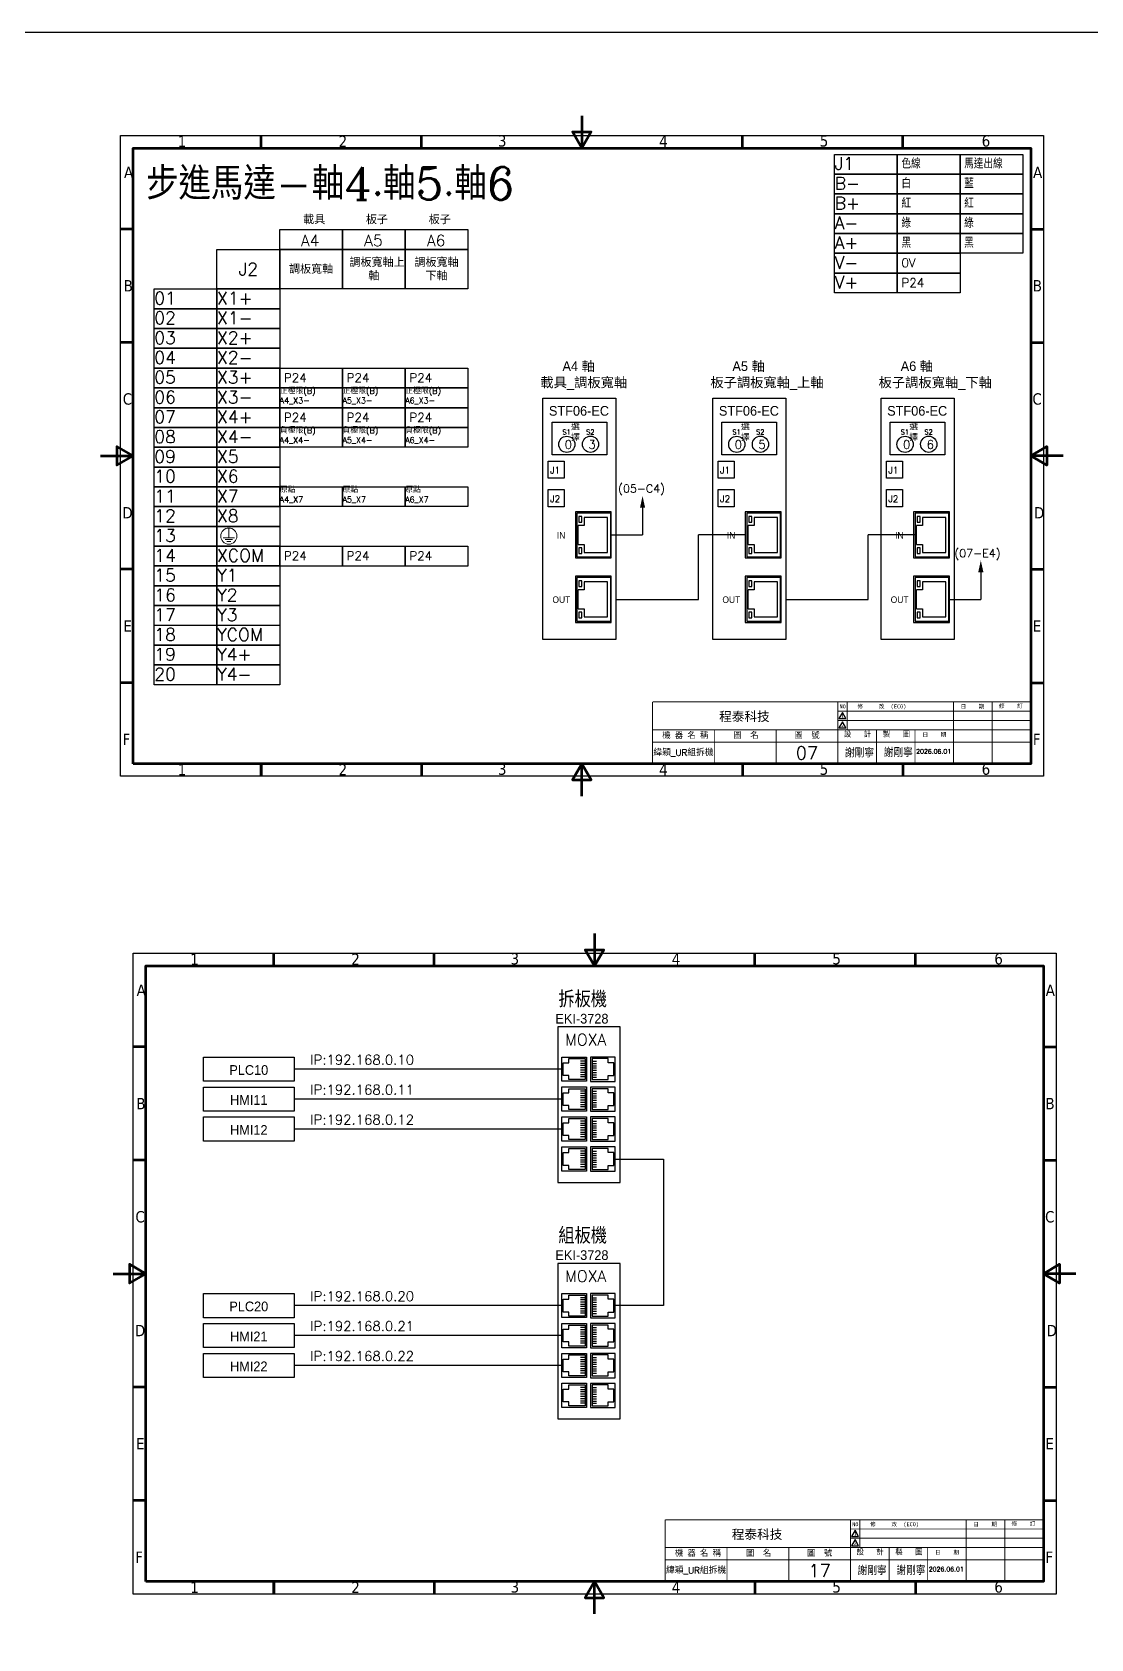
# Model space of a CAD drawing. Header units: millimetres. Extents: x -782 to 3702, y -797 to 1013.
# Drawn here: x 2058.2 to 2384.9, y 285.3 to 781.2 of the extents above; entities that cross this region are included whole.
import ezdxf

# ---------------------------------------------------------------- set-up
doc = ezdxf.new("R2010")
doc.units = ezdxf.units.MM
for name, color, linetype in [('5', 7, 'Continuous'), ('key_geometry', 2, 'Continuous'), ('MAIN', 7, 'Continuous'), ('TEXT', 7, 'Continuous')]:
    doc.layers.add(name, color=color, linetype=linetype)
doc.layers.add('圖框 (ISO)', color=7, linetype='Continuous', lineweight=70)
doc.styles.add('CHINESE', font='complex.shx', dxfattribs={"bigfont": 'chineset.shx'})
doc.styles.add('RUBONM', font='COMPLEX.shx', dxfattribs={"bigfont": 'chineset.shx'})
doc.styles.get("Standard").update_dxf_attribs({"font": 'txt.shx', "height": 2, "bigfont": 'chineset.shx'})
doc.styles.add('STYLE1', font='', dxfattribs={"height": 30})
doc.styles.add('新細明體', font='', dxfattribs={"height": 2})
doc.styles.add('註記文字 (ISO)', font='tahoma.ttf')
doc.styles.get('STYLE1').set_extended_font_data('MingLiU')
doc.styles.get('新細明體').set_extended_font_data('PMingLiU')

# ---------------------------------------------------------------- blocks, each defined once
blk = doc.blocks.new('A$C0CEA0B25')
for p, q in [((6.1, 203.9), (290.9, 203.9)), ((6.1, 6.1), (6.1, 203.9)), ((290.9, 203.9), (290.9, 6.1)), ((290.9, 6.1), (6.1, 6.1))]:
    blk.add_line(p, q)
at = {"const_width": 0.286}
for points in [[(170.31, 29.05), (287, 29.05)], [(170.31, 29.05), (170.31, 10)], [(227.47, 29.05), (227.47, 10)], [(227.47, 26.19), (287, 26.19)], [(230.32, 29.05), (230.32, 20.48)], [(263.19, 29.05), (263.19, 10)], [(275.09, 29.05), (275.09, 10)], [(170.31, 20.48), (287, 20.48)], [(189.36, 20.48), (189.36, 10)], [(208.41, 20.48), (208.41, 10)], [(227.47, 23.34), (287, 23.34)], [(239.37, 20.48), (239.37, 10)], [(251.28, 20.48), (251.28, 10)], [(170.31, 16.67), (287, 16.67)], [(170.31, 10), (287, 10)]]:
    blk.add_lwpolyline(points, dxfattribs=at)
at = {"layer": '5'}
for points in [[(229.98, 23.91), (228.9, 25.79), (227.81, 23.91)], [(229.98, 21.05), (228.9, 22.93), (227.81, 21.05)]]:
    blk.add_lwpolyline(points, close=True, dxfattribs=at)
at = {"layer": '圖框 (ISO)'}
for p, q in [((49.5, 200), (49.5, 203.9)), ((99, 200), (99, 203.9)), ((198, 200), (198, 203.9)), ((247.5, 200), (247.5, 203.9)), ((10, 175), (6.1, 175)), ((287, 175), (290.9, 175)), ((10, 140), (6.1, 140)), ((287, 140), (290.9, 140)), ((10, 70), (6.1, 70)), ((287, 70), (290.9, 70)), ((10, 35), (6.1, 35)), ((287, 35), (290.9, 35)), ((49.5, 10), (49.5, 6.1)), ((49.5, 6.1), (49.5, 10)), ((99, 10), (99, 6.1)), ((198, 10), (198, 6.1)), ((247.5, 10), (247.5, 6.1))]:
    blk.add_line(p, q, dxfattribs=at)
at = {"layer": '圖框 (ISO)', "flags": 128}
for points in [[(148.5, 210), (148.5, 200), (145.61, 205), (151.39, 205), (148.5, 200)], [(10, 10), (10, 200), (287, 200), (287, 10), (10, 10)], [(0, 105), (10, 105), (5, 107.89), (5, 102.11), (10, 105)], [(297, 105), (287, 105), (292, 107.89), (292, 102.11), (287, 105)], [(148.5, 0), (148.5, 10), (145.61, 5), (151.39, 5), (148.5, 10)]]:
    blk.add_lwpolyline(points, dxfattribs=at)
at = {"layer": '5'}
for s, height, style, p in [('NO', 1.238, 'STYLE1', (227.98, 27.05)), ('1', 1.14, 'STYLE1', (228.5, 24.17)), ('修     改  (ECO)', 1.2383, 'STYLE1', (233.51, 27.05)), ('日    期', 1.238, 'STYLE1', (265.33, 27.05)), ('修    訂', 1.238, 'STYLE1', (277.17, 27.21)), ('2', 1.14, 'STYLE1', (228.5, 21.31)), ('設   計', 1.705, 'RUBONM', (229.32, 18.12)), ('製   圖', 1.705, 'RUBONM', (241.32, 18.12)), ('機 器 名 稱', 1.905, 'RUBONM', (173.3, 17.71)), ('圖  名', 1.905, 'RUBONM', (195.24, 17.71)), ('圖  號', 1.905, 'RUBONM', (214.09, 17.71)), ('日    期', 1.238, 'STYLE1', (253.59, 18.36))]:
    blk.add_text(s, height=height, dxfattribs=dict(at, style=style)).set_placement(p)
at = {"layer": 'TEXT', "style": 'STYLE1'}
blk.add_text('程泰科技', height=2.858, dxfattribs=at).set_placement((190.84, 23.14))
at = {"layer": '圖框 (ISO)', "char_height": 3.5, "attachment_point": 7, "style": '註記文字 (ISO)'}
for s, insert in [('1', (23.78, 200.33)), ('2', (73.44, 200.33)), ('3', (122.6, 200.4)), ('4', (172.33, 200.33)), ('5', (221.88, 200.4)), ('6', (271.85, 200.4)), ('A', (7.21, 190.75)), ('A', (287.71, 190.75)), ('B', (7.11, 155.75)), ('B', (287.62, 155.75)), ('C', (6.83, 120.75)), ('C', (287.5, 120.75)), ('D', (6.67, 85.69)), ('D', (287.97, 85.69)), ('E', (7.04, 50.75)), ('E', (287.62, 50.75)), ('F', (6.77, 15.75)), ('F', (287.64, 15.75)), ('1', (23.78, 6.43)), ('2', (73.44, 6.43)), ('3', (122.6, 6.5)), ('4', (172.33, 6.43)), ('5', (221.88, 6.5)), ('6', (271.85, 6.5))]:
    blk.add_mtext(s, dxfattribs=dict(at, insert=insert))
blk = doc.blocks.new('圖框1')
blk.add_blockref('A$C0CEA0B25', (0, 0))
at = {"color": 7, "ltscale": 2, "insert": (179.84, 13.33), "char_height": 2, "attachment_point": 5}
blk.add_mtext_dynamic_manual_height_columns('緯穎_UR組拆機', width=19.0512, gutter_width=10, heights=[0], dxfattribs=at)
at = {"ltscale": 2, "attachment_point": 1}
for s, insert, char_height in [('謝剛寧', (229.64, 14.49), 2.5), ('謝剛寧', (241.61, 14.58), 2.5), ('2026.06.01', (251.63, 14.49), 1.4)]:
    blk.add_mtext(s, dxfattribs=dict(at, insert=insert, char_height=char_height))
blk = doc.blocks.new('A$C2AEF5928')
at = {"color": 0, "linetype": 'ByBlock', "lineweight": 13}
for points in [[(0, 5), (0, 2)], [(-1.75, 2), (1.75, 2)], [(-1.17, 1.42), (1.17, 1.42)], [(-0.58, 0.83), (0.58, 0.83)]]:
    blk.add_lwpolyline(points, dxfattribs=at)
blk.add_circle((0, 2.5), 2.5, dxfattribs=at)
blk = doc.blocks.new('箭號')
at = {"layer": 'MAIN'}
blk.add_lwpolyline([(0, 0, 2, 0, 0), (0, -4.55, 0, 0, 0)], format="xyseb", dxfattribs=at)
blk = doc.blocks.new('MOX8P網路HUB')
at = {"linetype": 'ByBlock'}
for p, q in [((113.3, 23.1), (73.3, 23.1)), ((73.3, 23.1), (73.3, -76.9)), ((113.3, -76.9), (113.3, 23.1)), ((73.3, -76.9), (113.3, -76.9))]:
    blk.add_line(p, q, dxfattribs=at)
at = {"lineweight": -3}
for p, q in [((90.8, 1), (87.9, 1)), ((95.2, 1), (98, 1)), ((90.8, -0.4), (87.9, -0.4)), ((90.8, -1.8), (87.9, -1.8)), ((90.8, -3.3), (87.9, -3.3)), ((90.8, -4.7), (87.9, -4.7)), ((90.8, -6.2), (87.9, -6.2)), ((90.8, -7.6), (87.9, -7.6)), ((90.8, -9), (87.9, -9)), ((95.2, -0.4), (98, -0.4)), ((95.2, -1.9), (98, -1.9)), ((95.2, -3.3), (98, -3.3)), ((95.2, -4.7), (98, -4.7)), ((95.2, -6.2), (98, -6.2)), ((95.2, -7.6), (98, -7.6)), ((95.2, -9.1), (98, -9.1)), ((90.8, -18.2), (87.9, -18.2)), ((90.8, -19.7), (87.9, -19.7)), ((95.2, -18.2), (98, -18.2)), ((95.2, -19.7), (98, -19.7)), ((90.8, -21.1), (87.9, -21.1)), ((90.8, -22.5), (87.9, -22.5)), ((90.8, -24), (87.9, -24)), ((90.8, -25.4), (87.9, -25.4)), ((90.8, -26.9), (87.9, -26.9)), ((90.8, -28.3), (87.9, -28.3)), ((95.2, -21.1), (98, -21.1)), ((95.2, -22.5), (98, -22.5)), ((95.2, -24), (98, -24)), ((95.2, -25.4), (98, -25.4)), ((95.2, -26.9), (98, -26.9)), ((95.2, -28.3), (98, -28.3)), ((90.8, -37.5), (87.9, -37.5)), ((90.8, -38.9), (87.9, -38.9)), ((90.8, -40.3), (87.9, -40.3)), ((95.2, -37.5), (98, -37.5)), ((95.2, -38.9), (98, -38.9)), ((95.2, -40.4), (98, -40.4)), ((90.8, -41.8), (87.9, -41.8)), ((90.8, -43.2), (87.9, -43.2)), ((90.8, -44.7), (87.9, -44.7)), ((90.8, -46.1), (87.9, -46.1)), ((90.8, -47.5), (87.9, -47.5)), ((95.2, -41.8), (98, -41.8)), ((95.2, -43.2), (98, -43.2)), ((95.2, -44.7), (98, -44.7)), ((95.2, -46.1), (98, -46.1)), ((95.2, -47.6), (98, -47.6)), ((90.8, -56.7), (87.9, -56.7)), ((90.8, -58.2), (87.9, -58.2)), ((90.8, -59.6), (87.9, -59.6)), ((90.8, -61), (87.9, -61)), ((95.2, -56.7), (98, -56.7)), ((95.2, -58.2), (98, -58.2)), ((95.2, -59.6), (98, -59.6)), ((95.2, -61), (98, -61)), ((90.8, -62.5), (87.9, -62.5)), ((90.8, -63.9), (87.9, -63.9)), ((90.8, -65.4), (87.9, -65.4)), ((90.8, -66.8), (87.9, -66.8)), ((95.2, -62.5), (98, -62.5)), ((95.2, -63.9), (98, -63.9)), ((95.2, -65.4), (98, -65.4)), ((95.2, -66.8), (98, -66.8))]:
    blk.add_line(p, q, dxfattribs=at)
for points in [[(91.7, -11.8), (75.8, -11.8), (75.8, 3.7), (91.7, 3.7)], [(94.3, -11.9), (110.1, -11.9), (110.1, 3.7), (94.3, 3.7)], [(91.7, -31.1), (75.8, -31.1), (75.8, -15.5), (91.7, -15.5)], [(94.3, -31.1), (110.1, -31.1), (110.1, -15.6), (94.3, -15.6)], [(91.7, -50.3), (75.8, -50.3), (75.8, -34.8), (91.7, -34.8)], [(94.3, -50.4), (110.1, -50.4), (110.1, -34.8), (94.3, -34.8)], [(91.7, -69.6), (75.8, -69.6), (75.8, -54), (91.7, -54)], [(94.3, -69.6), (110.1, -69.6), (110.1, -54.1), (94.3, -54.1)]]:
    blk.add_lwpolyline(points, close=True, dxfattribs=at)
for points in [[(80.4, -8.2), (76.7, -8.2), (76.7, 0), (80.4, 0)], [(80.4, 0), (80.4, 2.7), (90.8, 2.7), (90.8, -10.8), (80.4, -10.8), (80.4, -8.2)], [(105.5, 0), (105.5, 2.7), (95.2, 2.7), (95.2, -10.8), (105.5, -10.8), (105.5, -8.2)], [(105.5, -8.2), (109.2, -8.2), (109.2, 0), (105.5, 0)], [(80.4, -27.4), (76.7, -27.4), (76.7, -19.2), (80.4, -19.2)], [(80.4, -19.2), (80.4, -16.6), (90.8, -16.6), (90.8, -30.1), (80.4, -30.1), (80.4, -27.4)], [(105.5, -19.2), (105.5, -16.6), (95.2, -16.6), (95.2, -30.1), (105.5, -30.1), (105.5, -27.4)], [(105.5, -27.4), (109.2, -27.4), (109.2, -19.2), (105.5, -19.2)], [(80.4, -46.7), (76.7, -46.7), (76.7, -38.5), (80.4, -38.5)], [(80.4, -38.5), (80.4, -35.8), (90.8, -35.8), (90.8, -49.3), (80.4, -49.3), (80.4, -46.7)], [(105.5, -38.5), (105.5, -35.8), (95.2, -35.8), (95.2, -49.3), (105.5, -49.3), (105.5, -46.7)], [(105.5, -46.7), (109.2, -46.7), (109.2, -38.5), (105.5, -38.5)], [(80.4, -65.9), (76.7, -65.9), (76.7, -57.7), (80.4, -57.7)], [(80.4, -57.7), (80.4, -55.1), (90.8, -55.1), (90.8, -68.6), (80.4, -68.6), (80.4, -65.9)], [(105.5, -57.7), (105.5, -55.1), (95.2, -55.1), (95.2, -68.6), (105.5, -68.6), (105.5, -65.9)], [(105.5, -65.9), (109.2, -65.9), (109.2, -57.7), (105.5, -57.7)]]:
    blk.add_lwpolyline(points, dxfattribs=at)
at = {"style": 'CHINESE'}
blk.add_text('MOXA', height=7.36, dxfattribs=at).set_placement((77.9, 11.2))

msp = doc.modelspace()

# ---------------------------------------------------------------- linework, layer by layer
at = {"color": 7, "ltscale": 2}
for p, q in [((2246.56, 634.41), (2246.56, 626.04)), ((2236.9, 626.04), (2246.56, 626.04)), ((2263.78, 606.16), (2263.78, 626.04)), ((2278.27, 626.04), (2263.78, 626.04)), ((2316.22, 606.16), (2316.22, 626.04)), ((2330.71, 626.04), (2316.22, 626.04)), ((2350.93, 614.54), (2350.93, 606.16)), ((2238.34, 606.16), (2263.78, 606.16)), ((2290.78, 606.16), (2316.22, 606.16)), ((2341.26, 606.16), (2350.93, 606.16)), ((2221.65, 461.14), (2139.09, 461.14)), ((2221.65, 451.9), (2139.09, 451.9)), ((2221.65, 442.66), (2139.09, 442.66)), ((2238.15, 433.42), (2253.05, 433.42)), ((2253.05, 433.42), (2253.05, 388.17)), ((2221.65, 388.17), (2139.09, 388.17)), ((2253.05, 388.17), (2238.15, 388.17)), ((2221.65, 378.93), (2139.09, 378.93)), ((2221.65, 369.69), (2139.09, 369.69))]:
    msp.add_line(p, q, dxfattribs=at)
at = {"ltscale": 2}
msp.add_lwpolyline([(32.39, 781.23), (3435.22, 781.23), (3435.22, 9.94), (32.39, 9.94)], close=True, dxfattribs=at)
for points in [[(2305.82, 743.51), (2325.17, 743.51), (2325.17, 737.41), (2305.82, 737.41)], [(2325.17, 743.51), (2344.53, 743.51), (2344.53, 737.41), (2325.17, 737.41)], [(2344.53, 743.51), (2363.88, 743.51), (2363.88, 737.41), (2344.53, 737.41)], [(2305.82, 737.41), (2325.17, 737.41), (2325.17, 731.3), (2305.82, 731.3)], [(2325.17, 737.41), (2344.53, 737.41), (2344.53, 731.3), (2325.17, 731.3)], [(2344.53, 737.41), (2363.88, 737.41), (2363.88, 731.3), (2344.53, 731.3)], [(2305.82, 731.3), (2325.17, 731.3), (2325.17, 725.19), (2305.82, 725.19)], [(2325.17, 731.3), (2344.53, 731.3), (2344.53, 725.19), (2325.17, 725.19)], [(2344.53, 731.3), (2363.88, 731.3), (2363.88, 725.19), (2344.53, 725.19)], [(2305.82, 725.19), (2325.17, 725.19), (2325.17, 719.08), (2305.82, 719.08)], [(2325.17, 725.19), (2344.53, 725.19), (2344.53, 719.08), (2325.17, 719.08)], [(2344.53, 725.19), (2363.88, 725.19), (2363.88, 719.08), (2344.53, 719.08)], [(2134.61, 720.29), (2153.96, 720.29), (2153.96, 714.18), (2134.61, 714.18)], [(2153.96, 720.29), (2173.31, 720.29), (2173.31, 714.18), (2153.96, 714.18)], [(2173.31, 720.29), (2192.67, 720.29), (2192.67, 714.18), (2173.31, 714.18)], [(2305.82, 719.08), (2325.17, 719.08), (2325.17, 712.98), (2305.82, 712.98)], [(2325.17, 719.09), (2344.53, 719.09), (2344.53, 712.98), (2325.17, 712.98)], [(2344.53, 719.09), (2363.88, 719.09), (2363.88, 712.98), (2344.53, 712.98)], [(2115.25, 714.18), (2134.61, 714.18), (2134.61, 701.96), (2115.25, 701.96)], [(2134.61, 714.18), (2153.96, 714.18), (2153.96, 701.96), (2134.61, 701.96)], [(2153.96, 714.18), (2173.31, 714.18), (2173.31, 701.96), (2153.96, 701.96)], [(2173.31, 714.18), (2192.67, 714.18), (2192.67, 701.96), (2173.31, 701.96)], [(2305.82, 712.98), (2325.17, 712.98), (2325.17, 706.87), (2305.82, 706.87)], [(2325.17, 712.98), (2344.53, 712.98), (2344.53, 706.87), (2325.17, 706.87)], [(2305.82, 706.87), (2325.17, 706.87), (2325.17, 700.76), (2305.82, 700.76)], [(2325.17, 706.87), (2344.53, 706.87), (2344.53, 700.76), (2325.17, 700.76)], [(2095.9, 701.96), (2115.25, 701.96), (2115.25, 695.85), (2095.9, 695.85)], [(2115.25, 701.96), (2134.61, 701.96), (2134.61, 695.85), (2115.25, 695.85)], [(2095.9, 695.86), (2115.25, 695.86), (2115.25, 689.75), (2095.9, 689.75)], [(2115.25, 695.86), (2134.61, 695.86), (2134.61, 689.75), (2115.25, 689.75)], [(2095.9, 689.75), (2115.25, 689.75), (2115.25, 683.64), (2095.9, 683.64)], [(2115.25, 689.75), (2134.61, 689.75), (2134.61, 683.64), (2115.25, 683.64)], [(2095.9, 683.64), (2115.25, 683.64), (2115.25, 677.53), (2095.9, 677.53)], [(2115.25, 683.64), (2134.61, 683.64), (2134.61, 677.53), (2115.25, 677.53)], [(2095.9, 677.53), (2115.25, 677.53), (2115.25, 671.43), (2095.9, 671.43)], [(2115.25, 677.53), (2134.61, 677.53), (2134.61, 671.43), (2115.25, 671.43)], [(2134.61, 677.53), (2153.96, 677.53), (2153.96, 671.42), (2134.61, 671.42)], [(2153.96, 677.53), (2173.31, 677.53), (2173.31, 671.42), (2153.96, 671.42)], [(2173.31, 677.53), (2192.67, 677.53), (2192.67, 671.42), (2173.31, 671.42)], [(2095.9, 671.43), (2115.25, 671.43), (2115.25, 665.32), (2095.9, 665.32)], [(2115.25, 671.43), (2134.61, 671.43), (2134.61, 665.32), (2115.25, 665.32)], [(2134.61, 671.42), (2153.96, 671.42), (2153.96, 665.32), (2134.61, 665.32)], [(2153.96, 671.42), (2173.31, 671.42), (2173.31, 665.32), (2153.96, 665.32)], [(2173.31, 671.42), (2192.67, 671.42), (2192.67, 665.32), (2173.31, 665.32)], [(2095.9, 665.32), (2115.25, 665.32), (2115.25, 659.21), (2095.9, 659.21)], [(2115.25, 665.32), (2134.61, 665.32), (2134.61, 659.21), (2115.25, 659.21)], [(2134.61, 665.32), (2153.96, 665.32), (2153.96, 659.21), (2134.61, 659.21)], [(2153.96, 665.32), (2173.31, 665.32), (2173.31, 659.21), (2153.96, 659.21)], [(2173.31, 665.32), (2192.67, 665.32), (2192.67, 659.21), (2173.31, 659.21)], [(2218.62, 660.81), (2235.5, 660.81), (2235.5, 650.75), (2218.62, 650.75)], [(2271.06, 660.81), (2287.94, 660.81), (2287.94, 650.75), (2271.06, 650.75)], [(2322.98, 660.81), (2339.86, 660.81), (2339.86, 650.75), (2322.98, 650.75)], [(2095.9, 659.21), (2115.25, 659.21), (2115.25, 653.1), (2095.9, 653.1)], [(2115.25, 659.21), (2134.61, 659.21), (2134.61, 653.1), (2115.25, 653.1)], [(2134.61, 659.21), (2153.96, 659.21), (2153.96, 653.1), (2134.61, 653.1)], [(2153.96, 659.21), (2173.31, 659.21), (2173.31, 653.1), (2153.96, 653.1)], [(2173.31, 659.21), (2192.67, 659.21), (2192.67, 653.1), (2173.31, 653.1)], [(2095.9, 653.1), (2115.25, 653.1), (2115.25, 646.99), (2095.9, 646.99)], [(2115.25, 653.1), (2134.61, 653.1), (2134.61, 646.99), (2115.25, 646.99)], [(2095.9, 647), (2115.25, 647), (2115.25, 640.89), (2095.9, 640.89)], [(2115.25, 647), (2134.61, 647), (2134.61, 640.89), (2115.25, 640.89)], [(2095.9, 640.89), (2115.25, 640.89), (2115.25, 634.78), (2095.9, 634.78)], [(2115.25, 640.89), (2134.61, 640.89), (2134.61, 634.78), (2115.25, 634.78)], [(2134.61, 640.89), (2153.96, 640.89), (2153.96, 634.78), (2134.61, 634.78)], [(2153.96, 640.89), (2173.31, 640.89), (2173.31, 634.78), (2153.96, 634.78)], [(2173.31, 640.89), (2192.67, 640.89), (2192.67, 634.78), (2173.31, 634.78)], [(2095.9, 634.78), (2115.25, 634.78), (2115.25, 628.67), (2095.9, 628.67)], [(2115.25, 634.78), (2134.61, 634.78), (2134.61, 628.67), (2115.25, 628.67)], [(2095.9, 628.67), (2115.25, 628.67), (2115.25, 622.56), (2095.9, 622.56)], [(2115.25, 628.67), (2134.61, 628.67), (2134.61, 622.56), (2115.25, 622.56)], [(2095.9, 622.57), (2115.25, 622.57), (2115.25, 616.46), (2095.9, 616.46)], [(2115.25, 622.57), (2134.61, 622.57), (2134.61, 616.46), (2115.25, 616.46)], [(2134.61, 622.56), (2153.96, 622.56), (2153.96, 616.45), (2134.61, 616.45)], [(2153.96, 622.56), (2173.31, 622.56), (2173.31, 616.45), (2153.96, 616.45)], [(2173.31, 622.56), (2192.67, 622.56), (2192.67, 616.45), (2173.31, 616.45)], [(2095.9, 616.46), (2115.25, 616.46), (2115.25, 610.35), (2095.9, 610.35)], [(2115.25, 616.46), (2134.61, 616.46), (2134.61, 610.35), (2115.25, 610.35)], [(2095.9, 610.35), (2115.25, 610.35), (2115.25, 604.24), (2095.9, 604.24)], [(2115.25, 610.35), (2134.61, 610.35), (2134.61, 604.24), (2115.25, 604.24)], [(2095.9, 604.24), (2115.25, 604.24), (2115.25, 598.13), (2095.9, 598.13)], [(2115.25, 604.24), (2134.61, 604.24), (2134.61, 598.13), (2115.25, 598.13)], [(2095.9, 598.14), (2115.25, 598.14), (2115.25, 592.03), (2095.9, 592.03)], [(2115.25, 598.14), (2134.61, 598.14), (2134.61, 592.03), (2115.25, 592.03)], [(2095.9, 592.03), (2115.25, 592.03), (2115.25, 585.92), (2095.9, 585.92)], [(2115.25, 592.03), (2134.61, 592.03), (2134.61, 585.92), (2115.25, 585.92)], [(2095.9, 585.92), (2115.25, 585.92), (2115.25, 579.81), (2095.9, 579.81)], [(2115.25, 585.92), (2134.61, 585.92), (2134.61, 579.81), (2115.25, 579.81)], [(2111.04, 464.87), (2139.09, 464.87), (2139.09, 457.41), (2111.04, 457.41)], [(2111.04, 455.63), (2139.09, 455.63), (2139.09, 448.17), (2111.04, 448.17)], [(2111.04, 446.39), (2139.09, 446.39), (2139.09, 438.93), (2111.04, 438.93)], [(2111.04, 391.9), (2139.09, 391.9), (2139.09, 384.44), (2111.04, 384.44)], [(2111.04, 382.66), (2139.09, 382.66), (2139.09, 375.2), (2111.04, 375.2)], [(2111.04, 373.42), (2139.09, 373.42), (2139.09, 365.96), (2111.04, 365.96)]]:
    msp.add_lwpolyline(points, close=True)
at = {"color": 7, "ltscale": 2}
for points in [[(2215.82, 668.28), (2238.34, 668.28), (2238.34, 593.81), (2215.82, 593.81)], [(2268.26, 668.28), (2290.78, 668.28), (2290.78, 593.81), (2268.26, 593.81)], [(2320.18, 668.28), (2342.7, 668.28), (2342.7, 593.81), (2320.18, 593.81)], [(2217.48, 648.86), (2222.36, 648.86), (2222.36, 643.57), (2217.48, 643.57)], [(2269.92, 648.86), (2274.8, 648.86), (2274.8, 643.57), (2269.92, 643.57)], [(2321.84, 648.86), (2326.72, 648.86), (2326.72, 643.57), (2321.84, 643.57)], [(2217.48, 640.03), (2222.36, 640.03), (2222.36, 634.74), (2217.48, 634.74)], [(2269.92, 640.03), (2274.8, 640.03), (2274.8, 634.74), (2269.92, 634.74)], [(2321.84, 640.03), (2326.72, 640.03), (2326.72, 634.74), (2321.84, 634.74)]]:
    msp.add_lwpolyline(points, close=True, dxfattribs=at)
for centre in [(2223.19, 654), (2230.5, 654.03), (2275.63, 654), (2282.94, 654.03), (2327.56, 654), (2334.86, 654.03)]:
    msp.add_circle(centre, 2.5)
at = {"layer": 'key_geometry', "color": 0, "linetype": 'Continuous'}
for p, q in [((2236.9, 633.15), (2225.83, 633.15)), ((2225.83, 633.15), (2225.83, 618.93)), ((2236.63, 632.79), (2226.28, 632.79)), ((2226.28, 632.79), (2226.28, 619.29)), ((2227.85, 631.78), (2226.95, 631.78)), ((2226.95, 631.78), (2226.95, 629.98)), ((2226.95, 629.98), (2227.85, 629.98)), ((2227.85, 629.98), (2227.85, 631.78)), ((2235.73, 631.44), (2228.53, 631.44)), ((2228.53, 631.44), (2228.53, 628.96)), ((2235.73, 620.64), (2235.73, 631.44)), ((2236.63, 632.79), (2236.63, 619.29)), ((2236.9, 618.93), (2236.9, 633.15)), ((2289.34, 633.15), (2278.27, 633.15)), ((2278.27, 633.15), (2278.27, 618.93)), ((2289.07, 632.79), (2278.72, 632.79)), ((2278.72, 632.79), (2278.72, 619.29)), ((2280.29, 631.78), (2279.39, 631.78)), ((2279.39, 631.78), (2279.39, 629.98)), ((2279.39, 629.98), (2280.29, 629.98)), ((2280.29, 629.98), (2280.29, 631.78)), ((2288.17, 631.44), (2280.97, 631.44)), ((2280.97, 631.44), (2280.97, 628.96)), ((2288.17, 620.64), (2288.17, 631.44)), ((2289.07, 632.79), (2289.07, 619.29)), ((2289.34, 618.93), (2289.34, 633.15)), ((2341.26, 633.15), (2330.19, 633.15)), ((2330.19, 633.15), (2330.19, 618.93)), ((2340.99, 632.79), (2330.64, 632.79)), ((2330.64, 632.79), (2330.64, 619.29)), ((2332.22, 631.78), (2331.32, 631.78)), ((2331.32, 631.78), (2331.32, 629.98)), ((2331.32, 629.98), (2332.22, 629.98)), ((2332.22, 629.98), (2332.22, 631.78)), ((2340.09, 631.44), (2332.89, 631.44)), ((2332.89, 631.44), (2332.89, 628.96)), ((2340.09, 620.64), (2340.09, 631.44)), ((2340.99, 632.79), (2340.99, 619.29)), ((2341.26, 618.93), (2341.26, 633.15)), ((2228.53, 628.96), (2226.73, 628.96)), ((2226.73, 623.11), (2226.73, 628.96)), ((2280.97, 628.96), (2279.17, 628.96)), ((2279.17, 623.11), (2279.17, 628.96)), ((2332.89, 628.96), (2331.09, 628.96)), ((2331.09, 623.11), (2331.09, 628.96)), ((2226.73, 623.11), (2228.53, 623.11)), ((2227.85, 622.1), (2226.95, 622.1)), ((2226.95, 622.1), (2226.95, 620.3)), ((2226.95, 620.3), (2227.85, 620.3)), ((2227.85, 620.3), (2227.85, 622.1)), ((2228.53, 623.11), (2228.53, 620.64)), ((2228.53, 620.64), (2235.73, 620.64)), ((2279.17, 623.11), (2280.97, 623.11)), ((2280.29, 622.1), (2279.39, 622.1)), ((2279.39, 622.1), (2279.39, 620.3)), ((2279.39, 620.3), (2280.29, 620.3)), ((2280.29, 620.3), (2280.29, 622.1)), ((2280.97, 623.11), (2280.97, 620.64)), ((2280.97, 620.64), (2288.17, 620.64)), ((2331.09, 623.11), (2332.89, 623.11)), ((2332.22, 622.1), (2331.32, 622.1)), ((2331.32, 622.1), (2331.32, 620.3)), ((2331.32, 620.3), (2332.22, 620.3)), ((2332.22, 620.3), (2332.22, 622.1)), ((2332.89, 623.11), (2332.89, 620.64)), ((2332.89, 620.64), (2340.09, 620.64)), ((2225.83, 618.93), (2236.9, 618.93)), ((2226.28, 619.29), (2236.63, 619.29)), ((2278.27, 618.93), (2289.34, 618.93)), ((2278.72, 619.29), (2289.07, 619.29)), ((2330.19, 618.93), (2341.26, 618.93)), ((2330.64, 619.29), (2340.99, 619.29)), ((2236.9, 613.27), (2225.83, 613.27)), ((2225.83, 613.27), (2225.83, 599.05)), ((2236.63, 612.91), (2226.28, 612.91)), ((2226.28, 612.91), (2226.28, 599.41)), ((2227.85, 611.9), (2226.95, 611.9)), ((2226.95, 611.9), (2226.95, 610.1)), ((2226.95, 610.1), (2227.85, 610.1)), ((2227.85, 610.1), (2227.85, 611.9)), ((2235.73, 611.56), (2228.53, 611.56)), ((2228.53, 611.56), (2228.53, 609.09)), ((2235.73, 600.76), (2235.73, 611.56)), ((2236.63, 612.91), (2236.63, 599.41)), ((2236.9, 599.05), (2236.9, 613.27)), ((2289.34, 613.27), (2278.27, 613.27)), ((2278.27, 613.27), (2278.27, 599.05)), ((2289.07, 612.91), (2278.72, 612.91)), ((2278.72, 612.91), (2278.72, 599.41)), ((2280.29, 611.9), (2279.39, 611.9)), ((2279.39, 611.9), (2279.39, 610.1)), ((2279.39, 610.1), (2280.29, 610.1)), ((2280.29, 610.1), (2280.29, 611.9)), ((2288.17, 611.56), (2280.97, 611.56)), ((2280.97, 611.56), (2280.97, 609.09)), ((2288.17, 600.76), (2288.17, 611.56)), ((2289.07, 612.91), (2289.07, 599.41)), ((2289.34, 599.05), (2289.34, 613.27)), ((2341.26, 613.27), (2330.19, 613.27)), ((2330.19, 613.27), (2330.19, 599.05)), ((2340.99, 612.91), (2330.64, 612.91)), ((2330.64, 612.91), (2330.64, 599.41)), ((2332.22, 611.9), (2331.32, 611.9)), ((2331.32, 611.9), (2331.32, 610.1)), ((2331.32, 610.1), (2332.22, 610.1)), ((2332.22, 610.1), (2332.22, 611.9)), ((2340.09, 611.56), (2332.89, 611.56)), ((2332.89, 611.56), (2332.89, 609.09)), ((2340.09, 600.76), (2340.09, 611.56)), ((2340.99, 612.91), (2340.99, 599.41)), ((2341.26, 599.05), (2341.26, 613.27)), ((2228.53, 609.09), (2226.73, 609.09)), ((2226.73, 603.24), (2226.73, 609.09)), ((2280.97, 609.09), (2279.17, 609.09)), ((2279.17, 603.24), (2279.17, 609.09)), ((2332.89, 609.09), (2331.09, 609.09)), ((2331.09, 603.24), (2331.09, 609.09)), ((2226.73, 603.24), (2228.53, 603.24)), ((2227.85, 602.23), (2226.95, 602.23)), ((2226.95, 602.23), (2226.95, 600.43)), ((2226.95, 600.43), (2227.85, 600.43)), ((2227.85, 600.43), (2227.85, 602.23)), ((2228.53, 603.24), (2228.53, 600.76)), ((2228.53, 600.76), (2235.73, 600.76)), ((2279.17, 603.24), (2280.97, 603.24)), ((2280.29, 602.23), (2279.39, 602.23)), ((2279.39, 602.23), (2279.39, 600.43)), ((2279.39, 600.43), (2280.29, 600.43)), ((2280.29, 600.43), (2280.29, 602.23)), ((2280.97, 603.24), (2280.97, 600.76)), ((2280.97, 600.76), (2288.17, 600.76)), ((2331.09, 603.24), (2332.89, 603.24)), ((2332.22, 602.23), (2331.32, 602.23)), ((2331.32, 602.23), (2331.32, 600.43)), ((2331.32, 600.43), (2332.22, 600.43)), ((2332.22, 600.43), (2332.22, 602.23)), ((2332.89, 603.24), (2332.89, 600.76)), ((2332.89, 600.76), (2340.09, 600.76)), ((2225.83, 599.05), (2236.9, 599.05)), ((2226.28, 599.41), (2236.63, 599.41)), ((2278.27, 599.05), (2289.34, 599.05)), ((2278.72, 599.41), (2289.07, 599.41)), ((2330.19, 599.05), (2341.26, 599.05)), ((2330.64, 599.41), (2340.99, 599.41))]:
    msp.add_line(p, q, dxfattribs=at)

# ---------------------------------------------------------------- block references
at = {"color": 7, "ltscale": 2}
for p in [(2079.35, 545.44), (2083.25, 293.03)]:
    msp.add_blockref('圖框1', p, dxfattribs=at)
msp.add_blockref('A$C2AEF5928', (2118.91, 623.18))
at = {"color": 0, "linetype": 'ByBlock', "xscale": 0.4800000000002456, "yscale": 0.4800000000002456, "zscale": 0.4800000000002456}
for p in [(2185.27, 463.1), (2185.27, 390.12)]:
    msp.add_blockref('MOX8P網路HUB', p, dxfattribs=at)
at = {"layer": 'MAIN', "xscale": -0.7999999999997272, "yscale": 0.7999999999999545, "zscale": 0.8, "rotation": 180}
for p in [(2246.56, 634.41), (2350.93, 614.54)]:
    msp.add_blockref('箭號', p, dxfattribs=at)

# ---------------------------------------------------------------- texts
for s, insert, char_height, width, attachment_point, style in [('步進馬達-軸4.軸5.軸6', (2093.39, 739.51), 10, 124.3467, 1, 'CHINESE'), ('J1', (2305.82, 742.62), 3.888, 19.3533, 1, 'CHINESE'), ('色線', (2326.44, 741.89), 2.7, 5.9339, 1, 'CHINESE'), ('馬達出線', (2345.8, 741.89), 2.7, 18.0825, 1, 'CHINESE'), ('B-', (2305.82, 736.51), 3.888, 19.3533, 1, 'CHINESE'), ('白', (2326.44, 735.78), 2.7, 5.9339, 1, 'CHINESE'), ('藍', (2345.8, 735.78), 2.7, 5.9339, 1, 'CHINESE'), ('B+', (2305.82, 730.4), 3.888, 19.3533, 1, 'CHINESE'), ('紅', (2326.44, 729.67), 2.7, 5.9339, 1, 'CHINESE'), ('紅', (2345.8, 729.67), 2.7, 5.9339, 1, 'CHINESE'), ('\\pi1.9862;{\\fPMingLiU|b0|i0|c136|p18;載具}', (2144.26, 723.34), 2.5, 19.4009, 5, 'CHINESE'), ('\\pi1.9862;{\\fPMingLiU|b0|i0|c136|p18;板子}', (2163.61, 723.34), 2.5, 19.4009, 5, 'CHINESE'), ('\\pi1.9862;{\\fPMingLiU|b0|i0|c136|p18;板子}', (2182.97, 723.34), 2.5, 19.4009, 5, 'CHINESE'), ('A-', (2305.82, 724.3), 3.888, 19.3533, 1, 'CHINESE'), ('綠', (2326.44, 723.56), 2.7, 5.9339, 1, 'CHINESE'), ('綠', (2345.8, 723.56), 2.7, 5.9339, 1, 'CHINESE'), ('\\pi6.588;A4', (2134.56, 718.66), 3.5, 19.3427, 1, 'CHINESE'), ('\\pi6.7547;A5', (2153.91, 718.66), 3.5, 19.3427, 1, 'CHINESE'), ('\\pi6.7547;A6', (2173.27, 718.66), 3.5, 19.3427, 1, 'CHINESE'), ('A+', (2305.82, 718.19), 3.888, 19.3533, 1, 'CHINESE'), ('黑', (2326.44, 717.46), 2.7, 5.9339, 1, 'CHINESE'), ('黑', (2345.8, 717.46), 2.7, 5.9339, 1, 'CHINESE'), ('J2', (2124.93, 708.07), 3.888, 19.3533, 5, 'CHINESE'), ('{\\fPMingLiU|b0|i0|c136|p18;調板寬軸}', (2144.28, 708.07), 2.5, 19.3533, 5, 'CHINESE'), ('\\pi1.9862;{\\fPMingLiU|b0|i0|c136|p18;調板寬軸上軸}', (2163.64, 708.07), 2.5, 19.3533, 5, 'CHINESE'), ('{\\fPMingLiU|b0|i0|c136|p18;調板寬軸\\P下軸}', (2182.99, 708.07), 2.5, 19.3533, 5, 'CHINESE'), ('V-', (2305.82, 712.08), 3.888, 19.3533, 1, 'CHINESE'), ('0V', (2326.44, 711.35), 2.7, 5.9339, 1, 'CHINESE'), ('V+', (2305.82, 705.97), 3.888, 19.3533, 1, 'CHINESE'), ('P24', (2326.44, 705.24), 2.7, 5.9339, 1, 'CHINESE'), ('01', (2095.9, 701.07), 3.888, 19.3533, 1, 'CHINESE'), ('X1+', (2115.25, 701.07), 3.888, 19.3533, 1, 'CHINESE'), ('02', (2095.9, 694.96), 3.888, 19.3533, 1, 'CHINESE'), ('X1-', (2115.25, 694.96), 3.888, 19.3533, 1, 'CHINESE'), ('03', (2095.9, 688.85), 3.888, 19.3533, 1, 'CHINESE'), ('X2+', (2115.25, 688.85), 3.888, 19.3533, 1, 'CHINESE'), ('04', (2095.9, 682.74), 3.888, 19.3533, 1, 'CHINESE'), ('X2-', (2115.25, 682.74), 3.888, 19.3533, 1, 'CHINESE'), ('\\pi6.8187;{\\fPMingLiU|b0|i0|c136|p18;A4 軸\\P\\pi0;載具\\f????|b0|i0|c136|p16;_\\fPMingLiU|b0|i0|c136|p18;調板寬軸}', (2215.03, 679.63), 3, 44.0609, 1, 'CHINESE'), ('\\pi6.8187;{\\fPMingLiU|b0|i0|c136|p18;A5 軸\\P\\pi0;板子調板寬軸\\f????|b0|i0|c136|p16;_\\fPMingLiU|b0|i0|c136|p18;上軸}', (2267.47, 679.63), 3, 60.5337, 1, 'CHINESE'), ('\\pi6.8187;{\\fPMingLiU|b0|i0|c136|p18;A6 軸\\P\\pi0;板子調板寬軸\\f????|b0|i0|c136|p16;_\\fPMingLiU|b0|i0|c136|p18;下軸}', (2319.39, 679.63), 3, 54.0558, 1, 'CHINESE'), ('05', (2095.9, 676.64), 3.888, 19.3533, 1, 'CHINESE'), ('X3+', (2115.25, 676.64), 3.888, 19.3533, 1, 'CHINESE'), ('P24', (2135.88, 675.9), 2.7, 5.9339, 1, 'CHINESE'), ('P24', (2155.23, 675.9), 2.7, 5.9339, 1, 'CHINESE'), ('P24', (2174.59, 675.9), 2.7, 5.9339, 1, 'CHINESE'), ('06', (2095.9, 670.53), 3.888, 19.3533, 1, 'CHINESE'), ('X3-', (2115.25, 670.53), 3.888, 19.3533, 1, 'CHINESE'), ('正極限(B)\\PA4_X3-', (2134.61, 671.42), 1.8, 19.3533, 1, 'CHINESE'), ('正極限(B)\\PA5_X3-', (2153.96, 671.42), 1.8, 19.3533, 1, 'CHINESE'), ('正極限(B)\\PA6_X3-', (2173.31, 671.42), 1.8, 19.3533, 1, 'CHINESE'), ('\\pi3.1168;{\\fPMingLiU|b0|i0|c136|p18;STF06-EC}', (2214.56, 665.84), 3, 24.1072, 1, 'CHINESE'), ('\\pi3.1168;{\\fPMingLiU|b0|i0|c136|p18;STF06-EC}', (2267, 665.84), 3, 24.1072, 1, 'CHINESE'), ('\\pi3.1168;{\\fPMingLiU|b0|i0|c136|p18;STF06-EC}', (2318.92, 665.84), 3, 24.1072, 1, 'CHINESE'), ('07', (2095.9, 664.42), 3.888, 19.3533, 1, 'CHINESE'), ('X4+', (2115.25, 664.42), 3.888, 19.3533, 1, 'CHINESE'), ('P24', (2135.88, 663.69), 2.7, 5.9339, 1, 'CHINESE'), ('P24', (2155.23, 663.69), 2.7, 5.9339, 1, 'CHINESE'), ('P24', (2174.59, 663.69), 2.7, 5.9339, 1, 'CHINESE'), ('08', (2095.9, 658.31), 3.888, 19.3533, 1, 'CHINESE'), ('X4-', (2115.25, 658.31), 3.888, 19.3533, 1, 'CHINESE'), ('負極限(B)\\PA4_X4-', (2134.61, 659.21), 1.8, 19.3533, 1, 'CHINESE'), ('負極限(B)\\PA5_X4-', (2153.96, 659.21), 1.8, 19.3533, 1, 'CHINESE'), ('負極限(B)\\PA6_X4-', (2173.31, 659.21), 1.8, 19.3533, 1, 'CHINESE'), ('09', (2095.9, 652.21), 3.888, 19.3533, 1, 'CHINESE'), ('X5', (2115.25, 652.21), 3.888, 19.3533, 1, 'CHINESE'), ('10', (2095.9, 646.1), 3.888, 19.3533, 1, 'CHINESE'), ('X6', (2115.25, 646.1), 3.888, 19.3533, 1, 'CHINESE'), ('11', (2095.9, 639.99), 3.888, 19.3533, 1, 'CHINESE'), ('X7', (2115.25, 639.99), 3.888, 19.3533, 1, 'CHINESE'), ('原點\\PA4_X7', (2134.61, 640.89), 1.8, 19.3533, 1, 'CHINESE'), ('原點\\PA5_X7', (2153.96, 640.89), 1.8, 19.3533, 1, 'CHINESE'), ('原點\\PA6_X7', (2173.31, 640.89), 1.8, 19.3533, 1, 'CHINESE'), ('12', (2095.9, 633.88), 3.888, 19.3533, 1, 'CHINESE'), ('X8', (2115.25, 633.88), 3.888, 19.3533, 1, 'CHINESE'), ('13', (2095.9, 627.78), 3.888, 19.3533, 1, 'CHINESE'), ('\\pi3.965;{\\fPMingLiU|b0|i0|c136|p18;IN}', (2216.16, 626.94), 2, 10.7904, 1, 'CHINESE'), ('\\pi3.965;{\\fPMingLiU|b0|i0|c136|p18;IN}', (2268.6, 626.94), 2, 10.7904, 1, 'CHINESE'), ('\\pi3.965;{\\fPMingLiU|b0|i0|c136|p18;IN}', (2320.52, 626.94), 2, 10.7904, 1, 'CHINESE'), ('14', (2095.9, 621.67), 3.888, 19.3533, 1, 'CHINESE'), ('XCOM', (2115.25, 621.67), 3.888, 19.3533, 1, 'CHINESE'), ('P24', (2135.88, 620.94), 2.7, 5.9339, 1, 'CHINESE'), ('P24', (2155.23, 620.94), 2.7, 5.9339, 1, 'CHINESE'), ('P24', (2174.59, 620.94), 2.7, 5.9339, 1, 'CHINESE'), ('15', (2095.9, 615.56), 3.888, 19.3533, 1, 'CHINESE'), ('Y1', (2115.25, 615.56), 3.888, 19.3533, 1, 'CHINESE'), ('16', (2095.9, 609.45), 3.888, 19.3533, 1, 'CHINESE'), ('Y2', (2115.25, 609.45), 3.888, 19.3533, 1, 'CHINESE'), ('\\pi2.5972;{\\fPMingLiU|b0|i0|c136|p18;OUT}', (2216.16, 607.06), 2, 10.7904, 1, 'CHINESE'), ('\\pi2.5972;{\\fPMingLiU|b0|i0|c136|p18;OUT}', (2268.6, 607.06), 2, 10.7904, 1, 'CHINESE'), ('\\pi2.5972;{\\fPMingLiU|b0|i0|c136|p18;OUT}', (2320.52, 607.06), 2, 10.7904, 1, 'CHINESE'), ('17', (2095.9, 603.35), 3.888, 19.3533, 1, 'CHINESE'), ('Y3', (2115.25, 603.35), 3.888, 19.3533, 1, 'CHINESE'), ('18', (2095.9, 597.24), 3.888, 19.3533, 1, 'CHINESE'), ('YCOM', (2115.25, 597.24), 3.888, 19.3533, 1, 'CHINESE'), ('19', (2095.9, 591.13), 3.888, 19.3533, 1, 'CHINESE'), ('Y4+', (2115.25, 591.13), 3.888, 19.3533, 1, 'CHINESE'), ('20', (2095.9, 585.02), 3.888, 19.3533, 1, 'CHINESE'), ('Y4-', (2115.25, 585.02), 3.888, 19.3533, 1, 'CHINESE'), ('EKI-3728', (2219.68, 478.23), 3, 19.9677, 1, '新細明體'), ('PLC10', (2125.06, 460.87), 3, 28.0443, 5, '新細明體'), ('HMI11', (2125.06, 451.63), 3, 28.0443, 5, '新細明體'), ('HMI12', (2125.06, 442.39), 3, 28.0443, 5, '新細明體'), ('EKI-3728', (2219.68, 405.26), 3, 19.9677, 1, '新細明體'), ('PLC20', (2125.06, 387.9), 3, 28.0443, 5, '新細明體'), ('HMI21', (2125.06, 378.66), 3, 28.0443, 5, '新細明體'), ('HMI22', (2125.06, 369.42), 3, 28.0443, 5, '新細明體')]:
    msp.add_mtext(s, dxfattribs=dict(insert=insert, char_height=char_height, width=width, attachment_point=attachment_point, style=style))
at = {"attachment_point": 1}
for s, width, insert, char_height in [('選擇', 4.3593, (2224.51, 660.38), 2), ('選擇', 4.3593, (2276.95, 660.38), 2), ('選擇', 4.3593, (2328.87, 660.38), 2), ('S1', 2.7632, (2221.85, 658.55), 1.5), ('0', 5.265, (2222.55, 655.25), 2.63), ('S2', 2.7632, (2229.16, 658.58), 1.5), ('3', 5.265, (2229.86, 655.27), 2.63), ('S1', 2.7632, (2274.29, 658.55), 1.5), ('0', 5.265, (2274.99, 655.25), 2.63), ('S2', 2.7632, (2281.6, 658.58), 1.5), ('5', 5.265, (2282.29, 655.27), 2.63), ('S1', 2.7632, (2326.22, 658.55), 1.5), ('0', 5.265, (2326.91, 655.25), 2.63), ('S2', 2.7632, (2333.53, 658.58), 1.5), ('6', 5.265, (2334.22, 655.27), 2.63), ('J1', 2.7632, (2218.05, 647.01), 2), ('J1', 2.7632, (2270.49, 647.01), 2), ('J1', 2.7632, (2322.41, 647.01), 2), ('(05-C4)', 19.9222, (2239.03, 641.6), 2.5), ('J2', 2.7632, (2218.05, 638.17), 2), ('J2', 2.7632, (2270.49, 638.17), 2), ('J2', 2.7632, (2322.41, 638.17), 2), ('(07-E4)', 19.9222, (2342.78, 621.63), 2.5)]:
    msp.add_mtext_dynamic_manual_height_columns(s, width=width, gutter_width=12.5, heights=[0], dxfattribs=dict(at, insert=insert, char_height=char_height))
at = {"color": 7, "ltscale": 2}
for s, insert, char_height, width, attachment_point in [('07', (2297.29, 558.77), 4, 19.0512, 5), ('拆板機', (2220.58, 485.24), 5, 18.9667, 1), ('IP:192.168.0.10', (2144.05, 465.55), 3, 4.6334, 1), ('IP:192.168.0.11', (2144.05, 456.31), 3, 4.6334, 1), ('IP:192.168.0.12', (2144.05, 447.07), 3, 4.6334, 1), ('組板機', (2220.58, 412.27), 5, 18.9667, 1), ('IP:192.168.0.20', (2144.05, 392.57), 3, 4.6334, 1), ('IP:192.168.0.21', (2144.05, 383.34), 3, 4.6334, 1), ('IP:192.168.0.22', (2144.05, 374.1), 3, 4.6334, 1), ('17', (2301.19, 306.36), 4, 19.0512, 5)]:
    msp.add_mtext(s, dxfattribs=dict(at, insert=insert, char_height=char_height, width=width, attachment_point=attachment_point))

doc.saveas('drawing.dxf')
